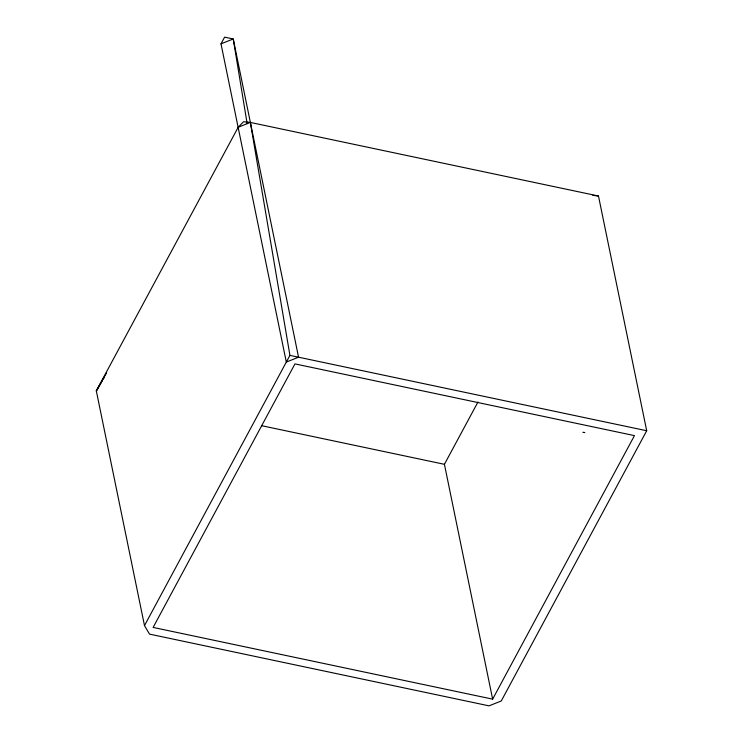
<?xml version="1.0" encoding="UTF-8"?>
<svg xmlns="http://www.w3.org/2000/svg" width="743" height="743" viewBox="0 0 743 743"><rect width="100%" height="100%" fill="white"/><g stroke="black" fill="none" stroke-linecap="round" stroke-linejoin="round"><path stroke-width="1.11" d="M220.996 43.846L224.6 37.15L233.237 38.97L298.556 357.197L286.315 362.073L220.996 43.846L233.237 38.97L247.15 123.672L238.169 127.294L96.302 390.818L144.495 625.606L149.519 634.123L489.033 705.85L501.265 700.974L646.698 430.745L598.477 196.013L250.345 122.437L243.574 121.713L238.169 127.294M144.495 625.606L289.928 355.377L250.345 122.437L247.15 123.672M492.637 699.144L634.457 435.621L294.952 363.894L153.123 627.426L492.637 699.144L444.425 464.31L477.963 402M96.423 391.022L102.181 380.983M103.333 378.976L104.484 376.97M96.302 390.818L106.676 372.763M592.83 195.372L598.477 196.013M582.884 432.277L583.571 432.361M583.859 432.398L584.815 432.575M289.928 355.377L646.698 430.745M261.61 425.693L444.425 464.31"/></g></svg>
